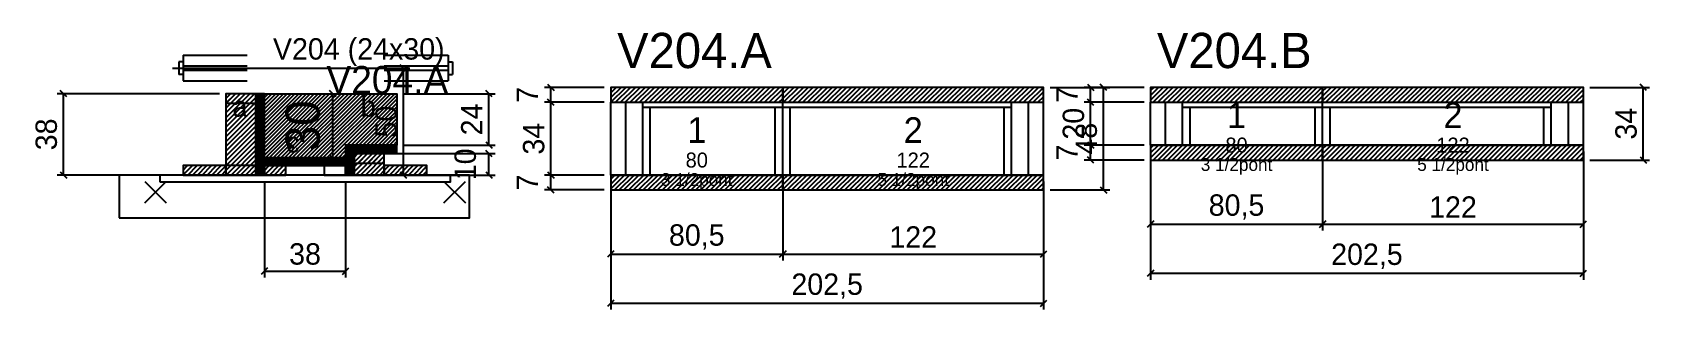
# Model space of a CAD drawing. Extents: x -69 to 688, y -97 to 33.
import ezdxf
from ezdxf.enums import TextEntityAlignment as Align

# ---------------------------------------------------------------- set-up
doc = ezdxf.new("R2010")
doc.units = 0
for name, color, linetype in [('5', 5, 'Continuous'), ('barrote', 126, 'Continuous'), ('CONCRETO', 251, 'Continuous'), ('COTA', 241, 'Continuous'), ('Cota Seção (2x)', 241, 'Continuous'), ('detalhes', 7, 'Continuous'), ('Hachura', 251, 'Continuous'), ('Madeira', 126, 'Continuous'), ('NOMENCLATURA', 7, 'Continuous'), ('Painéis', 200, 'Continuous'), ('presilha', 224, 'Continuous'), ('SARR_2.2x7', 40, 'Continuous'), ('SARR_3.5x7', 81, 'Continuous'), ('SCO-___-LAJ', 224, 'Continuous'), ('TENSOR', 224, 'Continuous'), ('texto', 7, 'Continuous'), ('Texto Seção', 7, 'Continuous')]:
    doc.layers.add(name, color=color, linetype=linetype)
doc.dimstyles.new('PAINEL', dxfattribs={"dimtxt": 10, "dimasz": 3, "dimexe": 3, "dimexo": 3, "dimgap": 3, "dimtad": 1, "dimblk": 'OBLIQUE', "dimblk1": 'OBLIQUE', "dimcen": 2.5, "dimclrd": 4, "dimclre": 4, "dimclrt": 240, "dimazin": 3, "dimtfac": 1, "dimtmove": 0, "dimatfit": 3})
doc.dimstyles.new('SECAO2X', dxfattribs={"dimtxt": 16, "dimasz": 3, "dimexe": 3, "dimexo": 3, "dimgap": 3, "dimtad": 1, "dimblk": 'OBLIQUE', "dimblk1": 'OBLIQUE', "dimcen": 2.5, "dimclrd": 4, "dimclre": 4, "dimclrt": 240, "dimazin": 3, "dimtfac": 1, "dimtmove": 0, "dimatfit": 3})

# ---------------------------------------------------------------- blocks, each defined once
blk = doc.blocks.new('_OBLIQUE')
at = {"color": 0, "linetype": 'BYBLOCK'}
blk.add_line((-0.5, -0.5), (0.5, 0.5), dxfattribs=at)

msp = doc.modelspace()

# ---------------------------------------------------------------- hatches: boundary and pattern name
at = {"layer": 'COTA'}
h = msp.add_hatch(dxfattribs=at)
h.set_pattern_fill('ANSI31', scale=0.4)
h.paths.add_polyline_path([(40, -26), (40, 4), (102, 4), (102, -20), (78, -20), (78, -26)])
h = msp.add_hatch(dxfattribs=at)
h.set_pattern_fill('ANSI31', scale=0.5)
h.paths.add_polyline_path([(202, 0), (282.5, 0), (282.5, 7), (202, 7)])
h = msp.add_hatch(dxfattribs=at)
h.set_pattern_fill('ANSI31', scale=0.5)
h.paths.add_polyline_path([(282.5, 0), (404.5, 0), (404.5, 7), (282.5, 7)])
h = msp.add_hatch(dxfattribs=at)
h.set_pattern_fill('ANSI31', scale=0.5)
h.paths.add_polyline_path([(454.5, 0), (535, 0), (535, 7), (454.5, 7)])
h = msp.add_hatch(dxfattribs=at)
h.set_pattern_fill('ANSI31', scale=0.5)
h.paths.add_polyline_path([(535, 0), (657, 0), (657, 7), (535, 7)])
h = msp.add_hatch(dxfattribs=at)
h.set_pattern_fill('ANSI31', scale=0.5)
h.paths.add_polyline_path([(454.5, -27), (535, -27), (535, -20), (454.5, -20)])
h = msp.add_hatch(dxfattribs=at)
h.set_pattern_fill('ANSI31', scale=0.5)
h.paths.add_polyline_path([(535, -27), (657, -27), (657, -20), (535, -20)])
h = msp.add_hatch(dxfattribs=at)
h.set_pattern_fill('ANSI31', scale=0.5)
h.paths.add_polyline_path([(202, -41), (282.5, -41), (282.5, -34), (202, -34)])
h = msp.add_hatch(dxfattribs=at)
h.set_pattern_fill('ANSI31', scale=0.5)
h.paths.add_polyline_path([(282.5, -41), (404.5, -41), (404.5, -34), (282.5, -34)])
at = {"layer": 'Hachura'}
h = msp.add_hatch(dxfattribs=at)
h.set_pattern_fill('ANSI31', scale=0.5)
h.paths.add_polyline_path([(22, -34), (36, -34), (36, 4), (22, 4)])
h = msp.add_hatch(dxfattribs=at)
h.set_pattern_fill('ANSI31', scale=0.5)
h.paths.add_polyline_path([(22, -0.4), (36, -0.4), (36, 4), (22, 4)])
h = msp.add_hatch(dxfattribs=at)
h.set_pattern_fill('SOLID')
h.paths.add_polyline_path([(36, -34), (40, -34), (40, 4), (36, 4)])
h = msp.add_hatch(dxfattribs=at)
h.set_pattern_fill('SOLID')
h.paths.add_polyline_path([(78, -24), (102, -24), (102, -20), (78, -20)])
h = msp.add_hatch(dxfattribs=at)
h.set_pattern_fill('ANSI31', scale=0.5)
h.paths.add_polyline_path([(2, -34), (22, -34), (22, -29.6), (2, -29.6)])
h = msp.add_hatch(dxfattribs=at)
h.set_pattern_fill('SOLID')
h.paths.add_polyline_path([(40, -29.6), (78, -29.6), (78, -26), (40, -26)])
h = msp.add_hatch(dxfattribs=at)
h.set_pattern_fill('ANSI31', scale=0.5)
h.paths.add_polyline_path([(40, -34), (50, -34), (50, -29.6), (40, -29.6)])
h = msp.add_hatch(dxfattribs=at)
h.set_pattern_fill('SOLID')
h.paths.add_polyline_path([(78, -34), (82, -34), (82, -24), (78, -24)])
h = msp.add_hatch(dxfattribs=at)
h.set_pattern_fill('ANSI31', scale=0.5)
h.paths.add_polyline_path([(82, -34), (96, -34), (96, -24), (82, -24)])
h = msp.add_hatch(dxfattribs=at)
h.set_pattern_fill('ANSI31', scale=0.5)
h.paths.add_polyline_path([(82, -28.4), (96, -28.4), (96, -24), (82, -24)])
h = msp.add_hatch(dxfattribs=at)
h.set_pattern_fill('ANSI31', scale=0.5)
h.paths.add_polyline_path([(96, -34), (116, -34), (116, -29.6), (96, -29.6)])

# ---------------------------------------------------------------- linework, layer by layer
for p, q in [((0, 19), (0, 13)), ((2, 19), (0, 19)), ((2, 22), (32, 22)), ((2, 22), (2, 10)), ((2, 17), (32, 17)), ((96, 22), (126, 22)), ((96, 17), (126, 17)), ((126, 22), (126, 10)), ((126, 19), (128, 19)), ((128, 19), (128, 13)), ((2, 13), (0, 13)), ((2, 15), (32, 15)), ((2, 10), (32, 10)), ((96, 15), (126, 15)), ((96, 10), (126, 10)), ((126, 13), (128, 13))]:
    msp.add_line(p, q)
at = {"layer": 'barrote'}
msp.add_lwpolyline([(-28, -54), (136, -54), (136, -34), (-28, -34)], close=True, dxfattribs=at)
at = {"layer": 'CONCRETO'}
msp.add_lwpolyline([(40, -26), (40, 4), (102, 4), (102, -20), (78, -20), (78, -26)], close=True, dxfattribs=at)
at = {"layer": 'Madeira'}
for points in [[(22, -34), (36, -34), (36, 4), (22, 4)], [(22, -0.4), (36, -0.4), (36, 4), (22, 4)], [(2, -34), (22, -34), (22, -29.6), (2, -29.6)], [(22, -34), (36, -34), (36, -29.6), (22, -29.6)], [(40, -34), (50, -34), (50, -29.6), (40, -29.6)], [(68, -34), (78, -34), (78, -29.6), (68, -29.6)], [(82, -34), (96, -34), (96, -24), (82, -24)], [(82, -28.4), (96, -28.4), (96, -24), (82, -24)], [(96, -34), (116, -34), (116, -29.6), (96, -29.6)]]:
    msp.add_lwpolyline(points, close=True, dxfattribs=at)
at = {"layer": 'Painéis'}
for p, q in [((202, 0), (282.5, 0)), ((202, -34), (202, 0)), ((282.5, -34), (282.5, 0)), ((282.5, -34), (282.5, 0)), ((282.5, 0), (404.5, 0)), ((282.5, -34), (282.5, 0)), ((404.5, -34), (404.5, 0)), ((454.5, 0), (535, 0)), ((454.5, -20), (454.5, 0)), ((535, -20), (535, 0)), ((535, -20), (535, 0)), ((535, 0), (657, 0)), ((535, -20), (535, 0)), ((657, -20), (657, 0)), ((454.5, -20), (535, -20)), ((535, -20), (657, -20)), ((202, -34), (282.5, -34)), ((282.5, -34), (404.5, -34))]:
    msp.add_line(p, q, dxfattribs=at)
for points in [[(36, -34), (40, -34), (40, 4), (36, 4)], [(78, -24), (102, -24), (102, -20), (78, -20)], [(40, -29.6), (78, -29.6), (78, -26), (40, -26)], [(78, -34), (82, -34), (82, -24), (78, -24)]]:
    msp.add_lwpolyline(points, close=True, dxfattribs=at)
at = {"layer": 'presilha'}
for p, q in [((-16, -47), (-6, -37)), ((-16, -37), (-6, -47)), ((124, -47), (134, -37)), ((124, -37), (134, -47))]:
    msp.add_line(p, q, dxfattribs=at)
at = {"layer": 'SARR_2.2x7'}
for p, q in [((209, -34), (209, 0)), ((397.5, -34), (397.5, 0)), ((461.5, -20), (461.5, 0)), ((650, -20), (650, 0)), ((217, -2.2), (282.5, -2.2)), ((282.5, -2.2), (389.5, -2.2)), ((469.5, -2.2), (535, -2.2)), ((535, -2.2), (642, -2.2))]:
    msp.add_line(p, q, dxfattribs=at)
at = {"layer": 'SARR_3.5x7'}
for p, q in [((217, -34), (217, 0)), ((282.5, -34), (282.5, 0)), ((282.5, -34), (282.5, 0)), ((389.5, -34), (389.5, 0)), ((469.5, -20), (469.5, 0)), ((535, -20), (535, 0)), ((535, -20), (535, 0)), ((642, -20), (642, 0)), ((220.5, -34), (220.5, -2.2)), ((279, -34), (279, -2.2)), ((286, -34), (286, -2.2)), ((386, -34), (386, -2.2)), ((473, -20), (473, -2.2)), ((531.5, -20), (531.5, -2.2)), ((538.5, -20), (538.5, -2.2)), ((638.5, -20), (638.5, -2.2)), ((469.5, -20), (473, -20)), ((531.5, -20), (535, -20)), ((535, -20), (538.5, -20)), ((638.5, -20), (642, -20)), ((217, -34), (220.5, -34)), ((279, -34), (282.5, -34)), ((282.5, -34), (286, -34)), ((386, -34), (389.5, -34))]:
    msp.add_line(p, q, dxfattribs=at)
at = {"layer": 'SCO-___-LAJ'}
for points in [[(202, 0), (282.5, 0), (282.5, 7), (202, 7)], [(282.5, 0), (404.5, 0), (404.5, 7), (282.5, 7)], [(454.5, 0), (535, 0), (535, 7), (454.5, 7)], [(535, 0), (657, 0), (657, 7), (535, 7)], [(454.5, -27), (535, -27), (535, -20), (454.5, -20)], [(535, -27), (657, -27), (657, -20), (535, -20)], [(-9, -37.2), (127, -37.2), (127, -34), (-9, -34)], [(202, -41), (282.5, -41), (282.5, -34), (202, -34)], [(282.5, -41), (404.5, -41), (404.5, -34), (282.5, -34)]]:
    msp.add_lwpolyline(points, close=True, dxfattribs=at)
at = {"layer": 'TENSOR'}
msp.add_line((-3, 16), (100, 16), dxfattribs=at)

# ---------------------------------------------------------------- texts
at = {"layer": '5'}
for s, height, p in [('1', 12, (494.75, -6)), ('2', 12, (596, -6)), ('1', 12, (242.25, -13)), ('2', 12, (343.5, -13)), ('80', 7, (494.75, -20)), ('122', 7, (596, -20)), ('80', 7, (242.25, -27)), ('122', 7, (343.5, -27))]:
    msp.add_text(s, height=height, dxfattribs=at).set_placement(p, align=Align.MIDDLE_CENTER)
at = {"layer": 'detalhes'}
for s, p in [('a', (25, -6.7)), ('b', (85, -6.7)), ('c', (50, -23.5))]:
    msp.add_text(s, height=9.6, dxfattribs=at).set_placement(p)
at = {"layer": 'NOMENCLATURA'}
for s, p in [('V204.A', (205, 16)), ('V204.B', (457.5, 16))]:
    msp.add_text(s, height=16.5, dxfattribs=at).set_placement(p)
at = {"layer": 'texto', "char_height": 6, "attachment_point": 5}
for s, insert in [('3 1/2pont', (494.75, -30)), ('5 1/2pont', (596, -30)), ('3 1/2pont', (242.25, -37)), ('5 1/2pont', (343.5, -37))]:
    msp.add_mtext(s, dxfattribs=dict(at, insert=insert))
at = {"layer": 'Texto Seção'}
for s, height, p in [('V204 (24x30)', 10, (44, 20)), ('V204.A', 13, (69, 4))]:
    msp.add_text(s, height=height, dxfattribs=at).set_placement(p)

# ---------------------------------------------------------------- dimensions: what is measured, and where the dimension line sits
at = {"layer": 'COTA'}
for base, p1, p2 in [((105, -34), (96, -34), (96, 16)), ((174, 0), (202, 0), (202, 7)), ((432.5, -41), (404.5, -41), (404.5, 7)), ((426.5, 0), (454.5, 0), (454.5, 7)), ((685, -27), (657, -27), (657, 7)), ((-54, -34), (2, -34), (22, 4)), ((145, -20), (102, -20), (102, 4)), ((174, -34), (202, -34), (202, 0)), ((426.5, -20), (454.5, -20), (454.5, 0)), ((145, -34), (96, -34), (96, -24)), ((426.5, -27), (454.5, -27), (454.5, -20)), ((174, -41), (202, -41), (202, -34))]:
    msp.add_linear_dim(base=base, p1=p1, p2=p2, angle=90, dimstyle='PAINEL', dxfattribs=at).render()
for base, p1, p2 in [((454.5, -57), (454.5, -20), (535, -20)), ((454.5, -80), (454.5, -20), (657, -20)), ((535, -57), (535, -20), (657, -20)), ((40, -79), (40, -34), (78, -34)), ((202, -71), (202, -34), (282.5, -34)), ((202, -94), (202, -34), (404.5, -34)), ((282.5, -71), (282.5, -34), (404.5, -34))]:
    msp.add_linear_dim(base=base, p1=p1, p2=p2, dimstyle='PAINEL', dxfattribs=at).render()
at = {"layer": 'Cota Seção (2x)'}
msp.add_linear_dim(base=(72, -26), p1=(40, -26), p2=(40, 4), angle=90, dimstyle='SECAO2X', dxfattribs=at).render()

doc.saveas('drawing.dxf')
